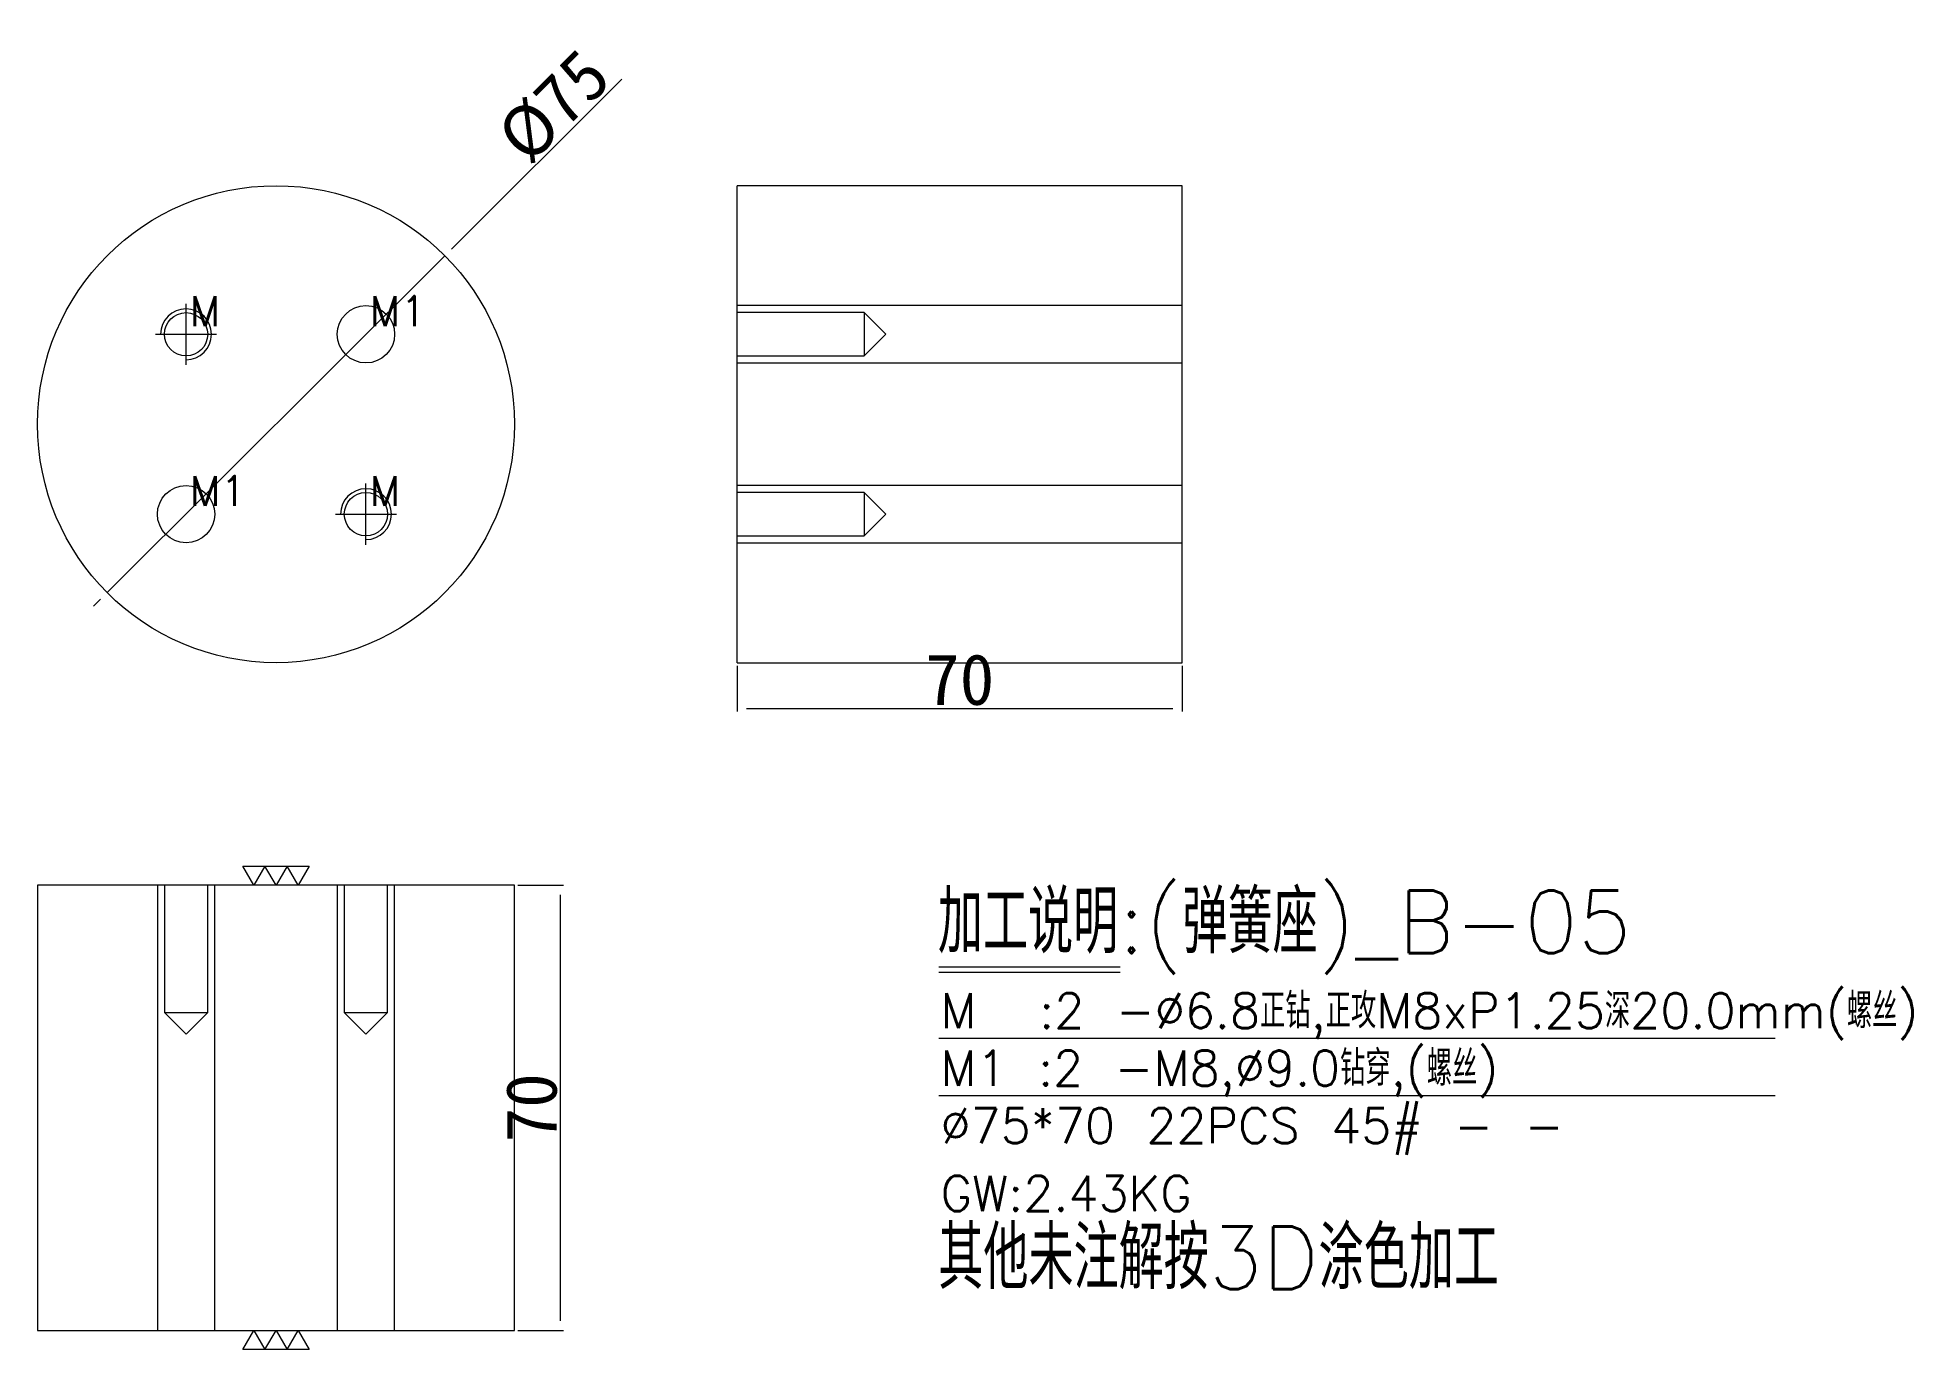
# Model space of a CAD drawing. Header units: millimetres. Extents: x -1051 to -756, y 70749 to 70956.
import ezdxf

# ---------------------------------------------------------------- set-up
doc = ezdxf.new("R2010")
doc.units = ezdxf.units.MM
doc.linetypes.add('CENTER', pattern=[0])
doc.linetypes.add('DASHED', pattern=[0])
for name, color, linetype in [('dim', 4, 'Continuous'), ('UB', 7, 'Continuous'), ('UB_W', 1, 'Continuous')]:
    doc.layers.add(name, color=color, linetype=linetype)
doc.styles.add('_PUG_ERP', font='txt')
doc.styles.add('chinesef_fs', font='txt.shx', dxfattribs={"bigfont": 'gbcbig.shx'})
doc.dimstyles.new('_PUG_ERP', dxfattribs={"dimtxt": 8, "dimasz": 1.5, "dimexe": 0.5, "dimexo": 0.5, "dimgap": 0.5, "dimtad": 1, "dimtxsty": '_PUG_ERP', "dimblk": 'CLOSEDBLANK', "dimcen": 0, "dimclrd": 4, "dimclre": 4, "dimclrt": 3, "dimazin": 3, "dimtfac": 1, "dimtmove": 0, "dimatfit": 3, "dimldrblk": 'CLOSEDBLANK', "dimlwd": 9, "dimlwe": 9})

# ---------------------------------------------------------------- blocks, each defined once
blk = doc.blocks.new('*D733')
at = {"layer": 'Defpoints', "color": 0}
for p in [(-975.92, 70822.46), (-975.92, 70752.46), (-968.72, 70752.46)]:
    blk.add_point(p, dxfattribs=at)
at = {"layer": 'dim', "color": 4, "lineweight": 9}
for p, q in [((-975.42, 70822.46), (-968.22, 70822.46)), ((-968.72, 70820.96), (-968.72, 70753.96)), ((-975.42, 70752.46), (-968.22, 70752.46))]:
    blk.add_line(p, q, dxfattribs=at)
at = {"layer": 'dim', "color": 3, "lineweight": 13, "insert": (-973.22, 70787.46), "char_height": 8, "attachment_point": 5, "rotation": 90, "style": '_PUG_ERP'}
blk.add_mtext('70', dxfattribs=at)
blk = doc.blocks.new('_ClosedBlank')
blk = doc.blocks.new('*D734')
at = {"layer": 'Defpoints', "color": 0}
for p in [(-940.92, 70857.46), (-870.92, 70857.46), (-870.92, 70850.26)]:
    blk.add_point(p, dxfattribs=at)
at = {"layer": 'dim', "color": 4, "lineweight": 9}
for p, q in [((-940.92, 70856.96), (-940.92, 70849.76)), ((-870.92, 70856.96), (-870.92, 70849.76)), ((-939.42, 70850.26), (-872.42, 70850.26))]:
    blk.add_line(p, q, dxfattribs=at)
at = {"layer": 'dim', "color": 3, "lineweight": 13, "insert": (-905.92, 70854.76), "char_height": 8, "attachment_point": 5, "style": '_PUG_ERP'}
blk.add_mtext('70', dxfattribs=at)
blk = doc.blocks.new('*D735')
at = {"layer": 'Defpoints', "color": 0}
for p in [(-986.87, 70921.44), (-1039.97, 70868.48)]:
    blk.add_point(p, dxfattribs=at)
at = {"layer": 'dim', "color": 4, "lineweight": 9}
for p, q in [((-985.8, 70922.5), (-959.02, 70949.21)), ((-1039.97, 70868.48), (-986.87, 70921.44)), ((-1041.04, 70867.42), (-1042.1, 70866.36))]:
    blk.add_line(p, q, dxfattribs=at)
at = {"layer": 'dim', "color": 3, "lineweight": 13, "insert": (-969.7, 70944.91), "char_height": 8, "attachment_point": 5, "rotation": 44.9201, "style": '_PUG_ERP'}
blk.add_mtext('%%c75', dxfattribs=at)

msp = doc.modelspace()

# ---------------------------------------------------------------- linework, layer by layer
at = {"layer": 'dim', "color": 8, "linetype": 'Continuous', "lineweight": 13}
for p, q in [((-909.228, 70809.627), (-880.712, 70809.627)), ((-909.228, 70808.804), (-880.712, 70808.804)), ((-909.228, 70798.404), (-777.703, 70798.404)), ((-909.228, 70789.375), (-777.703, 70789.375))]:
    msp.add_line(p, q, dxfattribs=at)
at = {"layer": 'dim', "lineweight": 13}
for points in [[(-1008.224, 70825.457), (-1009.956, 70822.457), (-1011.688, 70825.457), (-1013.42, 70822.457), (-1015.152, 70825.457), (-1016.884, 70822.457), (-1018.616, 70825.457), (-1008.224, 70825.457)], [(-1018.616, 70749.457), (-1016.884, 70752.457), (-1015.152, 70749.457), (-1013.42, 70752.457), (-1011.688, 70749.457), (-1009.956, 70752.457), (-1008.224, 70749.457), (-1018.616, 70749.457)]]:
    msp.add_lwpolyline(points, close=True, dxfattribs=at)
at = {"layer": 'UB', "color": 135, "linetype": 'Continuous', "lineweight": 13}
for p, q in [((-870.92, 70932.457), (-940.92, 70932.457)), ((-940.92, 70894.957), (-940.92, 70932.457)), ((-870.92, 70857.457), (-870.92, 70932.457)), ((-940.92, 70857.457), (-940.92, 70894.957)), ((-940.92, 70857.457), (-870.92, 70857.457)), ((-1050.92, 70822.457), (-1050.92, 70752.457)), ((-975.92, 70822.457), (-1050.92, 70822.457)), ((-975.92, 70752.457), (-975.92, 70822.457)), ((-1050.92, 70752.457), (-975.92, 70752.457))]:
    msp.add_line(p, q, dxfattribs=at)
at = {"layer": 'UB', "color": 135, "linetype": 'DASHED', "lineweight": 13, "ltscale": 0.306659}
for p, q in [((-870.92, 70913.602), (-940.92, 70913.602)), ((-940.92, 70904.595), (-870.92, 70904.595)), ((-870.92, 70885.318), (-940.92, 70885.318)), ((-940.92, 70876.311), (-870.92, 70876.311)), ((-1032.066, 70822.457), (-1032.066, 70752.457)), ((-1023.059, 70752.457), (-1023.059, 70822.457)), ((-1003.781, 70822.457), (-1003.781, 70752.457)), ((-994.774, 70752.457), (-994.774, 70822.457))]:
    msp.add_line(p, q, dxfattribs=at)
at = {"layer": 'UB', "color": 5, "linetype": 'DASHED', "lineweight": 13, "ltscale": 0.306659}
for p, q in [((-920.92, 70912.502), (-940.92, 70912.502)), ((-917.517, 70909.099), (-920.92, 70912.502)), ((-920.92, 70912.502), (-920.92, 70905.696)), ((-920.92, 70905.696), (-917.517, 70909.099)), ((-940.92, 70905.696), (-920.92, 70905.696)), ((-920.92, 70884.218), (-940.92, 70884.218)), ((-917.517, 70880.815), (-920.92, 70884.218)), ((-920.92, 70884.218), (-920.92, 70877.412)), ((-920.92, 70877.412), (-917.517, 70880.815)), ((-940.92, 70877.412), (-920.92, 70877.412)), ((-1030.965, 70822.457), (-1030.965, 70802.457)), ((-1024.159, 70802.457), (-1024.159, 70822.457)), ((-1002.681, 70822.457), (-1002.681, 70802.457)), ((-995.875, 70802.457), (-995.875, 70822.457)), ((-1030.965, 70802.457), (-1027.562, 70799.054)), ((-1030.965, 70802.457), (-1024.159, 70802.457)), ((-1027.562, 70799.054), (-1024.159, 70802.457)), ((-1002.681, 70802.457), (-999.278, 70799.054)), ((-1002.681, 70802.457), (-995.875, 70802.457)), ((-999.278, 70799.054), (-995.875, 70802.457))]:
    msp.add_line(p, q, dxfattribs=at)
at = {"layer": 'UB', "color": 42, "linetype": 'Continuous', "lineweight": 13}
for centre, radius in [((-1013.42, 70894.957), 37.5), ((-999.278, 70909.099), 4.503), ((-1027.562, 70909.099), 3.403), ((-1027.562, 70880.815), 4.503), ((-999.278, 70880.815), 3.403)]:
    msp.add_circle(centre, radius, dxfattribs=at)
for centre in [(-1027.562, 70909.099), (-999.278, 70880.815)]:
    msp.add_arc(centre, 4, 270, 180, dxfattribs=at)
at = {"layer": 'UB_W', "color": 1, "linetype": 'CENTER', "lineweight": 13, "ltscale": 0.306659}
for p, q in [((-1027.562, 70904.299), (-1027.562, 70913.899)), ((-1032.362, 70909.099), (-1022.762, 70909.099)), ((-999.278, 70876.015), (-999.278, 70885.615)), ((-1004.078, 70880.815), (-994.478, 70880.815))]:
    msp.add_line(p, q, dxfattribs=at)

# ---------------------------------------------------------------- texts
at = {"layer": 'dim', "color": 4, "lineweight": 13, "style": 'chinesef_fs'}
for s, height, p in [('M', 4.7, (-1026.989, 70910.388)), ('M1', 4.7, (-998.695, 70910.393)), ('M1', 4.7, (-1026.979, 70882.109)), ('M', 4.7, (-998.705, 70882.104)), ('加工说明:(弹簧座)_B-05', 9.84, (-909.344, 70811.771)), ('M  :2 -%%c6.8正钻,正攻M8xP1.25深20.0mm(螺丝)', 5.52, (-908.936, 70799.968)), ('M1 :2 -M8,%%c9.0钻穿,(螺丝)', 5.52, (-908.936, 70790.939)), ('%%c75*70 22PCS 45# - - ', 5.52, (-908.936, 70781.911)), ('GW:2.43KG ', 5.52, (-908.936, 70771.236))]:
    msp.add_text(s, height=height, dxfattribs=at).set_placement(p)
at = {"layer": 'dim', "color": 21, "lineweight": 13, "style": 'chinesef_fs'}
msp.add_text('其他未注解按3D涂色加工', height=9.84, dxfattribs=at).set_placement((-909.271, 70758.965))

# ---------------------------------------------------------------- dimensions: what is measured, and where the dimension line sits
at = {"layer": 'dim', "color": 1, "lineweight": 13}
dim = msp.add_diameter_dim_2p(p1=(-1039.973, 70868.477), p2=(-986.866, 70921.436), dimstyle='_PUG_ERP', dxfattribs=at)
dim.commit()
dim.dimension.update_dxf_attribs({"geometry": '*D735', "text_midpoint": (-966.518, 70941.728), "dimtype": 163})
at = {"layer": 'dim', "lineweight": 13}
dim = msp.add_linear_dim(base=(-870.92, 70850.257), p1=(-940.92, 70857.457), p2=(-870.92, 70857.457), dimstyle='_PUG_ERP', dxfattribs=at)
dim.commit()
dim.dimension.update_dxf_attribs({"geometry": '*D734', "text_midpoint": (-905.92, 70854.757)})
dim = msp.add_linear_dim(base=(-968.72, 70752.457), p1=(-975.92, 70822.457), p2=(-975.92, 70752.457), angle=90, dimstyle='_PUG_ERP', dxfattribs=at)
dim.commit()
dim.dimension.update_dxf_attribs({"geometry": '*D733', "text_midpoint": (-973.22, 70787.457)})

doc.saveas('drawing.dxf')
